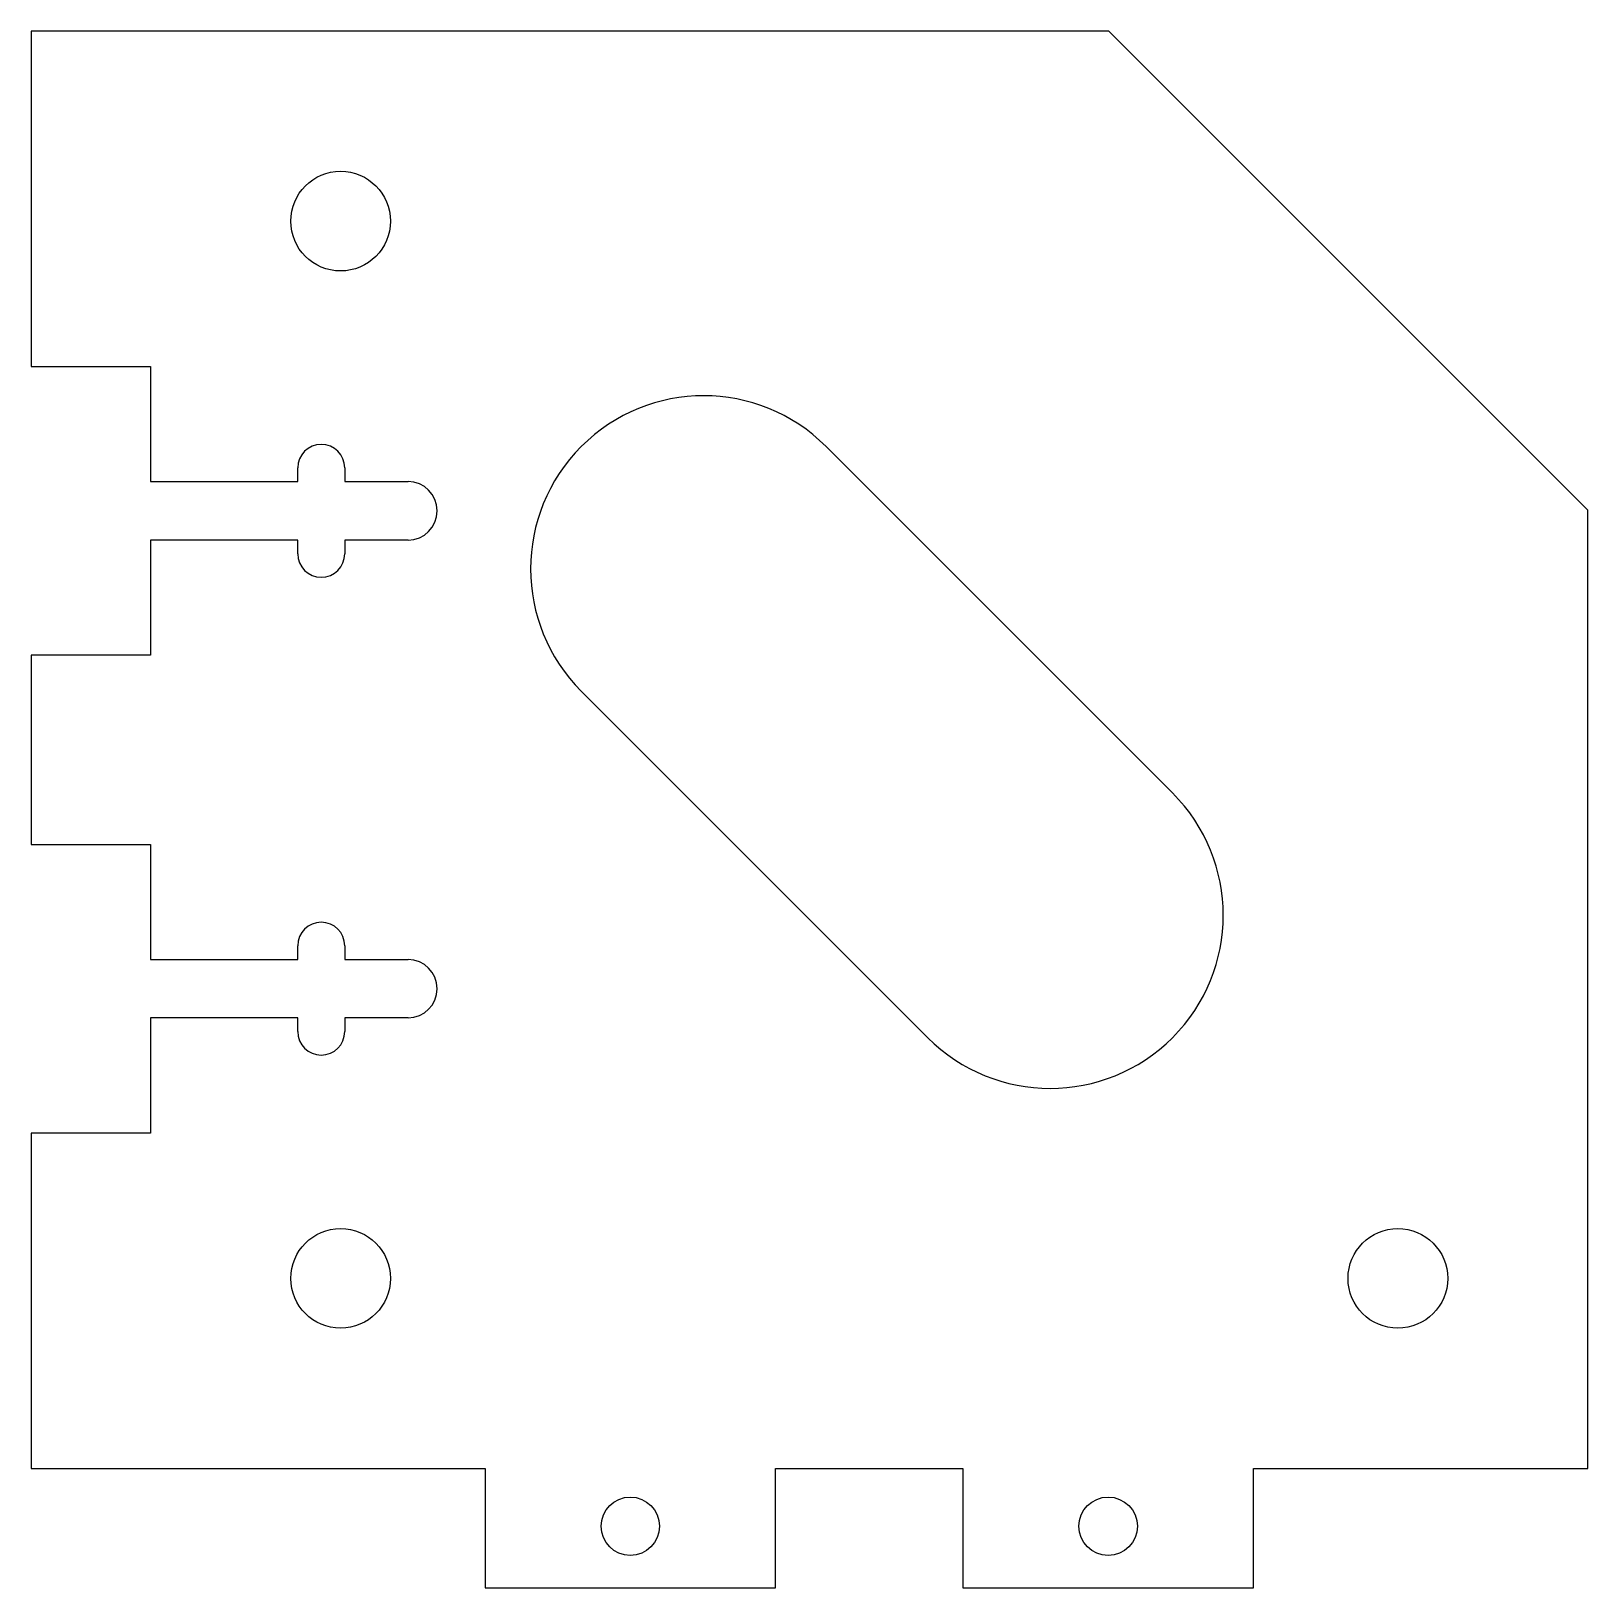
# Model space of a CAD drawing. Header units: inches. Extents: x 0 to 3.25, y 0 to 3.25.
import ezdxf

# ---------------------------------------------------------------- set-up
doc = ezdxf.new("R2010")
doc.units = ezdxf.units.IN
doc.header["$MEASUREMENT"] = 0

msp = doc.modelspace()

# ---------------------------------------------------------------- linework, layer by layer
for p, q in [((2.2516, 3.2539), (-0.0039, 3.2539)), ((-0.0039, 3.2539), (-0.0039, 2.5521)), ((3.2539, 2.2516), (2.2516, 3.2539)), ((-0.0039, 2.5521), (0.2461, 2.5521)), ((0.2461, 2.5521), (0.2461, 2.3111)), ((1.6597, 2.3847), (2.3847, 1.6597)), ((0.5539, 2.3111), (0.5539, 2.3397)), ((0.6526, 2.3397), (0.6526, 2.3111)), ((0.2461, 2.3111), (0.5539, 2.3111)), ((0.6526, 2.3111), (0.7848, 2.3111)), ((3.2539, 0.2461), (3.2539, 2.2516)), ((0.5539, 2.1889), (0.2461, 2.1889)), ((0.2461, 2.1889), (0.2461, 1.9479)), ((0.5539, 2.1603), (0.5539, 2.1889)), ((0.7848, 2.1889), (0.6526, 2.1889)), ((0.6526, 2.1889), (0.6526, 2.1603)), ((0.2461, 1.9479), (-0.0039, 1.9479)), ((-0.0039, 1.9479), (-0.0039, 1.5521)), ((1.8724, 1.1474), (1.1474, 1.8724)), ((-0.0039, 1.5521), (0.2461, 1.5521)), ((0.2461, 1.5521), (0.2461, 1.3111)), ((0.5539, 1.3111), (0.5539, 1.3397)), ((0.6526, 1.3397), (0.6526, 1.3111)), ((0.2461, 1.3111), (0.5539, 1.3111)), ((0.6526, 1.3111), (0.7848, 1.3111)), ((0.5539, 1.1889), (0.2461, 1.1889)), ((0.2461, 1.1889), (0.2461, 0.9479)), ((0.5539, 1.1603), (0.5539, 1.1889)), ((0.7848, 1.1889), (0.6526, 1.1889)), ((0.6526, 1.1889), (0.6526, 1.1603)), ((0.2461, 0.9479), (-0.0039, 0.9479)), ((-0.0039, 0.9479), (-0.0039, 0.2461)), ((-0.0039, 0.2461), (0.9461, 0.2461)), ((0.9461, 0.2461), (0.9461, -0.0039)), ((1.5539, -0.0039), (1.5539, 0.2461)), ((1.5539, 0.2461), (1.9461, 0.2461)), ((1.9461, 0.2461), (1.9461, -0.0039)), ((2.5539, -0.0039), (2.5539, 0.2461)), ((2.5539, 0.2461), (3.2539, 0.2461)), ((0.9461, -0.0039), (1.5539, -0.0039)), ((1.9461, -0.0039), (2.5539, -0.0039))]:
    msp.add_line(p, q)
for centre, radius in [((0.6437, 2.8563), 0.1043), ((0.6437, 0.6437), 0.1043), ((2.8563, 0.6437), 0.1043), ((1.25, 0.125), 0.0611), ((2.25, 0.125), 0.0611)]:
    msp.add_circle(centre, radius)
for centre, radius, start, end in [((1.4036, 2.1286), 0.3622, -315, -135), ((0.6032, 2.3397), 0.0493, 0, 180), ((0.7848, 2.25), 0.0611, -450, -270), ((0.6032, 2.1603), 0.0493, 180, 360), ((2.1286, 1.4036), 0.3622, -135, 45), ((0.6032, 1.3397), 0.0493, 0, 180), ((0.7848, 1.25), 0.0611, -450, -270), ((0.6032, 1.1603), 0.0493, 180, 360)]:
    msp.add_arc(centre, radius, start, end)

doc.saveas('drawing.dxf')
